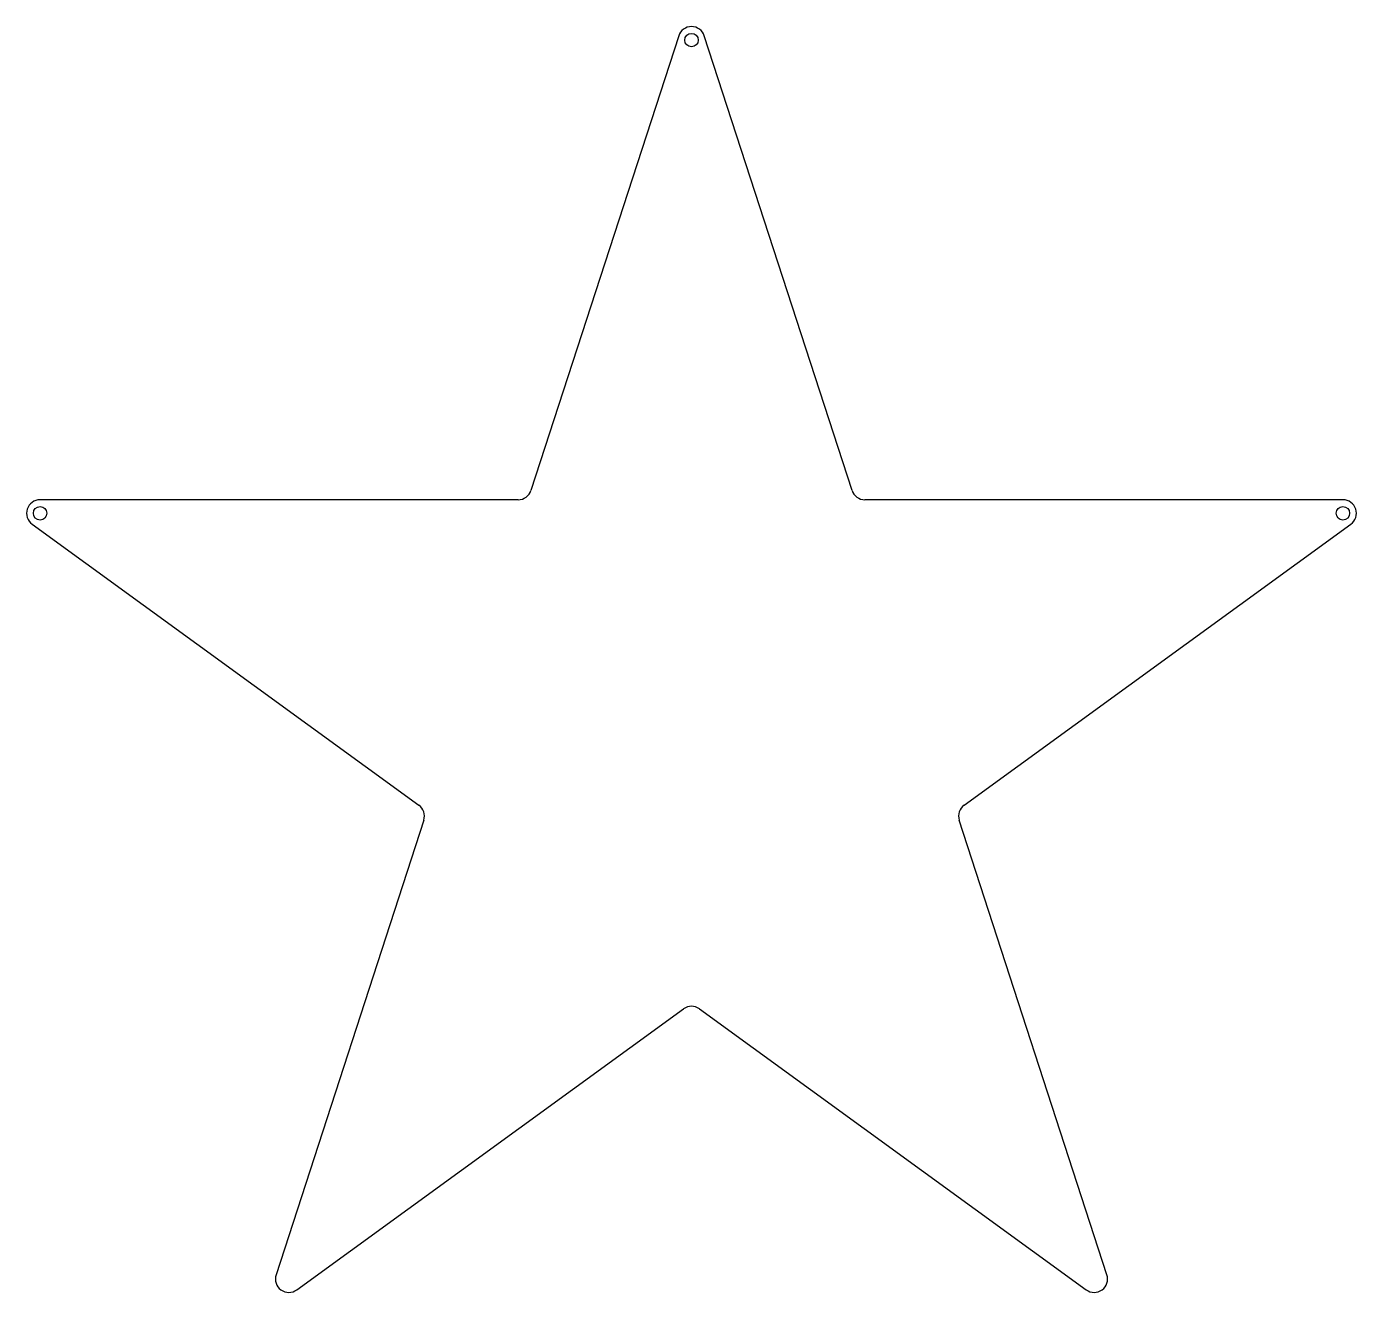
# Model space of a CAD drawing. Header units: millimetres. Extents: x -49.3 to 49.3, y -46.1 to 47.8.
import ezdxf

# ---------------------------------------------------------------- set-up
doc = ezdxf.new("R2010")
doc.units = ezdxf.units.MM
doc.layers.add('edge', color=2, linetype='Continuous')

msp = doc.modelspace()

# ---------------------------------------------------------------- linework, layer by layer
at = {"layer": 'edge'}
for p, q in [((-0.951056, 47.072949), (-11.899241, 13.377901)), ((11.899241, 13.377901), (0.951057, 47.072949)), ((-12.850298, 12.686918), (-48.279368, 12.686918)), ((48.279368, 12.686918), (12.850298, 12.686918)), ((-48.867154, 10.877901), (-20.204434, -9.946784)), ((20.204434, -9.946784), (48.867154, 10.877901)), ((-19.841162, -11.064818), (-30.789347, -44.759867)), ((30.789347, -44.759867), (19.841162, -11.064818)), ((-29.250505, -45.877901), (-0.587785, -25.053216)), ((0.587785, -25.053216), (29.250505, -45.877901))]:
    msp.add_line(p, q, dxfattribs=at)
for centre in [(0, 46.763932), (-48.279368, 11.686918), (48.279368, 11.686918)]:
    msp.add_circle(centre, 0.5, dxfattribs=at)
for centre, start, end in [((0, 46.763932), 18, 162), ((-12.850298, 13.686918), 270, 342), ((12.850298, 13.686918), 198, 270), ((-48.279368, 11.686918), 90, 234), ((48.279368, 11.686918), 306, 90), ((-20.792219, -10.755801), 342, 54), ((20.792219, -10.755801), 126, 198), ((0, -25.862233), 54, 126), ((-29.838291, -45.068884), 162, 306), ((29.838291, -45.068884), 234, 18)]:
    msp.add_arc(centre, 1, start, end, dxfattribs=at)

doc.saveas('drawing.dxf')
